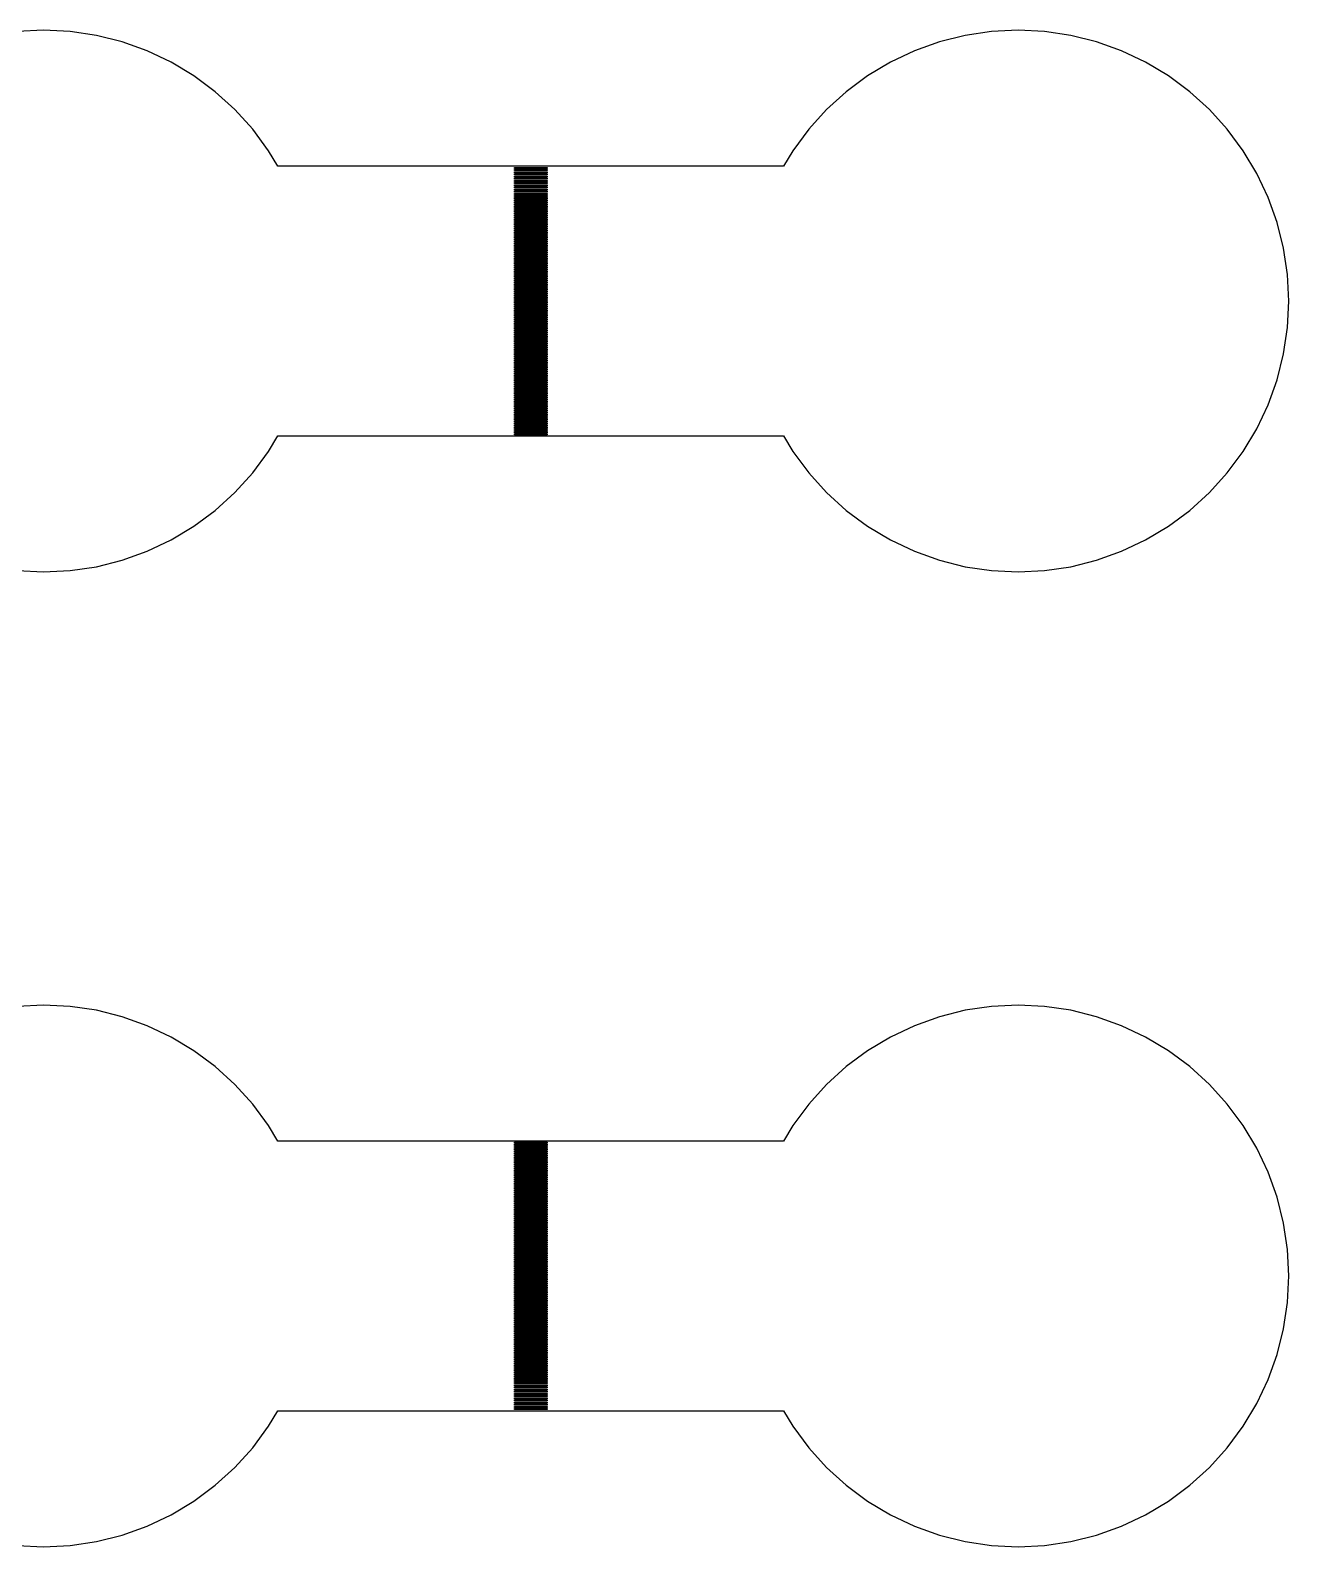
# Model space of a CAD drawing. Extents: x -73 to 181, y -8 to 80.
# Drawn here: x 40.38 to 52, y 47 to 61 of the extents above; entities that cross this region are included whole.
import ezdxf

# ---------------------------------------------------------------- set-up
doc = ezdxf.new("R2010")
doc.units = 0

msp = doc.modelspace()

# ---------------------------------------------------------------- linework, layer by layer
for p, q in [((40.5, 61), (40.2549, 60.988)), ((40.7451, 60.988), (40.5, 61)), ((40.9877, 60.952), (40.7451, 60.988)), ((41.2257, 60.8923), (40.9877, 60.952)), ((49.0123, 60.952), (48.7743, 60.8923)), ((49.2549, 60.988), (49.0123, 60.952)), ((49.5, 61), (49.2549, 60.988)), ((49.745, 60.988), (49.5, 61)), ((49.9877, 60.952), (49.745, 60.988)), ((50.2257, 60.8923), (49.9877, 60.952)), ((41.4567, 60.8097), (41.2257, 60.8923)), ((41.6785, 60.7048), (41.4567, 60.8097)), ((48.5433, 60.8097), (48.3215, 60.7048)), ((48.7743, 60.8923), (48.5433, 60.8097)), ((50.4567, 60.8097), (50.2257, 60.8923)), ((50.6785, 60.7048), (50.4567, 60.8097)), ((41.8889, 60.5787), (41.6785, 60.7048)), ((48.3215, 60.7048), (48.1111, 60.5787)), ((50.8889, 60.5787), (50.6785, 60.7048)), ((42.086, 60.4325), (41.8889, 60.5787)), ((48.1111, 60.5787), (47.914, 60.4325)), ((51.086, 60.4325), (50.8889, 60.5787)), ((42.2678, 60.2678), (42.086, 60.4325)), ((47.914, 60.4325), (47.7322, 60.2678)), ((51.2678, 60.2678), (51.086, 60.4325)), ((42.4325, 60.086), (42.2678, 60.2678)), ((47.7322, 60.2678), (47.5675, 60.086)), ((51.4325, 60.086), (51.2678, 60.2678)), ((42.5787, 59.8889), (42.4325, 60.086)), ((47.5675, 60.086), (47.4213, 59.8889)), ((51.5787, 59.8889), (51.4325, 60.086)), ((42.6649, 59.745), (42.5787, 59.8889)), ((47.4213, 59.8889), (47.3351, 59.745)), ((51.7048, 59.6785), (51.5787, 59.8889)), ((47.3351, 59.745), (42.6649, 59.745)), ((44.85, 59.725), (44.85, 59.735)), ((44.85, 59.735), (45.15, 59.735)), ((45.15, 59.725), (44.85, 59.725)), ((44.85, 59.705), (44.85, 59.715)), ((44.85, 59.715), (45.15, 59.715)), ((45.15, 59.705), (44.85, 59.705)), ((44.85, 59.685), (44.85, 59.695)), ((44.85, 59.695), (45.15, 59.695)), ((45.15, 59.685), (44.85, 59.685)), ((44.85, 59.665), (44.85, 59.675)), ((44.85, 59.675), (45.15, 59.675)), ((45.15, 59.665), (44.85, 59.665)), ((44.85, 59.645), (44.85, 59.655)), ((44.85, 59.655), (45.15, 59.655)), ((45.15, 59.645), (44.85, 59.645)), ((45.15, 59.735), (45.15, 59.725)), ((45.15, 59.715), (45.15, 59.705)), ((45.15, 59.695), (45.15, 59.685)), ((45.15, 59.675), (45.15, 59.665)), ((45.15, 59.655), (45.15, 59.645)), ((51.8097, 59.4567), (51.7048, 59.6785)), ((44.85, 59.625), (44.85, 59.635)), ((44.85, 59.635), (45.15, 59.635)), ((45.15, 59.625), (44.85, 59.625)), ((44.85, 59.605), (44.85, 59.615)), ((44.85, 59.615), (45.15, 59.615)), ((45.15, 59.605), (44.85, 59.605)), ((44.85, 59.585), (44.85, 59.595)), ((44.85, 59.595), (45.15, 59.595)), ((45.15, 59.585), (44.85, 59.585)), ((44.85, 59.565), (44.85, 59.575)), ((44.85, 59.575), (45.15, 59.575)), ((45.15, 59.565), (44.85, 59.565)), ((44.85, 59.545), (44.85, 59.555)), ((44.85, 59.555), (45.15, 59.555)), ((45.15, 59.545), (44.85, 59.545)), ((44.85, 59.525), (44.85, 59.535)), ((44.85, 59.535), (45.15, 59.535)), ((45.15, 59.525), (44.85, 59.525)), ((44.85, 59.505), (44.85, 59.515)), ((44.85, 59.515), (45.15, 59.515)), ((45.15, 59.505), (44.85, 59.505)), ((45.15, 59.635), (45.15, 59.625)), ((45.15, 59.615), (45.15, 59.605)), ((45.15, 59.595), (45.15, 59.585)), ((45.15, 59.575), (45.15, 59.565)), ((45.15, 59.555), (45.15, 59.545)), ((45.15, 59.535), (45.15, 59.525)), ((45.15, 59.515), (45.15, 59.505)), ((44.85, 59.485), (44.85, 59.495)), ((44.85, 59.495), (45.15, 59.495)), ((45.15, 59.485), (44.85, 59.485)), ((44.85, 59.465), (44.85, 59.475)), ((44.85, 59.475), (45.15, 59.475)), ((45.15, 59.465), (44.85, 59.465)), ((44.85, 59.445), (44.85, 59.455)), ((44.85, 59.455), (45.15, 59.455)), ((45.15, 59.445), (44.85, 59.445)), ((44.85, 59.425), (44.85, 59.435)), ((44.85, 59.435), (45.15, 59.435)), ((45.15, 59.425), (44.85, 59.425)), ((44.85, 59.405), (44.85, 59.415)), ((44.85, 59.415), (45.15, 59.415)), ((45.15, 59.405), (44.85, 59.405)), ((44.85, 59.385), (44.85, 59.395)), ((44.85, 59.395), (45.15, 59.395)), ((45.15, 59.385), (44.85, 59.385)), ((44.85, 59.365), (44.85, 59.375)), ((44.85, 59.375), (45.15, 59.375)), ((45.15, 59.365), (44.85, 59.365)), ((45.15, 59.495), (45.15, 59.485)), ((45.15, 59.475), (45.15, 59.465)), ((45.15, 59.455), (45.15, 59.445)), ((45.15, 59.435), (45.15, 59.425)), ((45.15, 59.415), (45.15, 59.405)), ((45.15, 59.395), (45.15, 59.385)), ((45.15, 59.375), (45.15, 59.365)), ((51.8923, 59.2257), (51.8097, 59.4567)), ((44.85, 59.345), (44.85, 59.355)), ((44.85, 59.355), (45.15, 59.355)), ((45.15, 59.345), (44.85, 59.345)), ((44.85, 59.325), (44.85, 59.335)), ((44.85, 59.335), (45.15, 59.335)), ((45.15, 59.325), (44.85, 59.325)), ((44.85, 59.305), (44.85, 59.315)), ((44.85, 59.315), (45.15, 59.315)), ((45.15, 59.305), (44.85, 59.305)), ((44.85, 59.285), (44.85, 59.295)), ((44.85, 59.295), (45.15, 59.295)), ((45.15, 59.285), (44.85, 59.285)), ((44.85, 59.265), (44.85, 59.275)), ((44.85, 59.275), (45.15, 59.275)), ((45.15, 59.265), (44.85, 59.265)), ((44.85, 59.245), (44.85, 59.255)), ((44.85, 59.255), (45.15, 59.255)), ((45.15, 59.245), (44.85, 59.245)), ((44.85, 59.225), (44.85, 59.235)), ((44.85, 59.235), (45.15, 59.235)), ((45.15, 59.225), (44.85, 59.225)), ((45.15, 59.355), (45.15, 59.345)), ((45.15, 59.335), (45.15, 59.325)), ((45.15, 59.315), (45.15, 59.305)), ((45.15, 59.295), (45.15, 59.285)), ((45.15, 59.275), (45.15, 59.265)), ((45.15, 59.255), (45.15, 59.245)), ((45.15, 59.235), (45.15, 59.225)), ((51.952, 58.9877), (51.8923, 59.2257)), ((44.85, 59.205), (44.85, 59.215)), ((44.85, 59.215), (45.15, 59.215)), ((45.15, 59.205), (44.85, 59.205)), ((44.85, 59.185), (44.85, 59.195)), ((44.85, 59.195), (45.15, 59.195)), ((45.15, 59.185), (44.85, 59.185)), ((44.85, 59.165), (44.85, 59.175)), ((44.85, 59.175), (45.15, 59.175)), ((45.15, 59.165), (44.85, 59.165)), ((44.85, 59.145), (44.85, 59.155)), ((44.85, 59.155), (45.15, 59.155)), ((45.15, 59.145), (44.85, 59.145)), ((44.85, 59.125), (44.85, 59.135)), ((44.85, 59.135), (45.15, 59.135)), ((45.15, 59.125), (44.85, 59.125)), ((44.85, 59.105), (44.85, 59.115)), ((44.85, 59.115), (45.15, 59.115)), ((45.15, 59.105), (44.85, 59.105)), ((44.85, 59.085), (44.85, 59.095)), ((44.85, 59.095), (45.15, 59.095)), ((45.15, 59.085), (44.85, 59.085)), ((45.15, 59.215), (45.15, 59.205)), ((45.15, 59.195), (45.15, 59.185)), ((45.15, 59.175), (45.15, 59.165)), ((45.15, 59.155), (45.15, 59.145)), ((45.15, 59.135), (45.15, 59.125)), ((45.15, 59.115), (45.15, 59.105)), ((45.15, 59.095), (45.15, 59.085)), ((44.85, 59.065), (44.85, 59.075)), ((44.85, 59.075), (45.15, 59.075)), ((45.15, 59.065), (44.85, 59.065)), ((44.85, 59.045), (44.85, 59.055)), ((44.85, 59.055), (45.15, 59.055)), ((45.15, 59.045), (44.85, 59.045)), ((44.85, 59.025), (44.85, 59.035)), ((44.85, 59.035), (45.15, 59.035)), ((45.15, 59.025), (44.85, 59.025)), ((44.85, 59.005), (44.85, 59.015)), ((44.85, 59.015), (45.15, 59.015)), ((45.15, 59.005), (44.85, 59.005)), ((44.85, 58.985), (44.85, 58.995)), ((44.85, 58.995), (45.15, 58.995)), ((45.15, 58.985), (44.85, 58.985)), ((44.85, 58.965), (44.85, 58.975)), ((44.85, 58.975), (45.15, 58.975)), ((45.15, 58.965), (44.85, 58.965)), ((44.85, 58.945), (44.85, 58.955)), ((44.85, 58.955), (45.15, 58.955)), ((45.15, 58.945), (44.85, 58.945)), ((45.15, 59.075), (45.15, 59.065)), ((45.15, 59.055), (45.15, 59.045)), ((45.15, 59.035), (45.15, 59.025)), ((45.15, 59.015), (45.15, 59.005)), ((45.15, 58.995), (45.15, 58.985)), ((45.15, 58.975), (45.15, 58.965)), ((45.15, 58.955), (45.15, 58.945)), ((51.988, 58.745), (51.952, 58.9877)), ((44.85, 58.925), (44.85, 58.935)), ((44.85, 58.935), (45.15, 58.935)), ((45.15, 58.925), (44.85, 58.925)), ((44.85, 58.905), (44.85, 58.915)), ((44.85, 58.915), (45.15, 58.915)), ((45.15, 58.905), (44.85, 58.905)), ((44.85, 58.885), (44.85, 58.895)), ((44.85, 58.895), (45.15, 58.895)), ((45.15, 58.885), (44.85, 58.885)), ((44.85, 58.865), (44.85, 58.875)), ((44.85, 58.875), (45.15, 58.875)), ((45.15, 58.865), (44.85, 58.865)), ((44.85, 58.845), (44.85, 58.855)), ((44.85, 58.855), (45.15, 58.855)), ((45.15, 58.845), (44.85, 58.845)), ((44.85, 58.825), (44.85, 58.835)), ((44.85, 58.835), (45.15, 58.835)), ((45.15, 58.825), (44.85, 58.825)), ((44.85, 58.805), (44.85, 58.815)), ((44.85, 58.815), (45.15, 58.815)), ((45.15, 58.805), (44.85, 58.805)), ((45.15, 58.935), (45.15, 58.925)), ((45.15, 58.915), (45.15, 58.905)), ((45.15, 58.895), (45.15, 58.885)), ((45.15, 58.875), (45.15, 58.865)), ((45.15, 58.855), (45.15, 58.845)), ((45.15, 58.835), (45.15, 58.825)), ((45.15, 58.815), (45.15, 58.805)), ((44.85, 58.785), (44.85, 58.795)), ((44.85, 58.795), (45.15, 58.795)), ((45.15, 58.785), (44.85, 58.785)), ((44.85, 58.765), (44.85, 58.775)), ((44.85, 58.775), (45.15, 58.775)), ((45.15, 58.765), (44.85, 58.765)), ((44.85, 58.745), (44.85, 58.755)), ((44.85, 58.755), (45.15, 58.755)), ((45.15, 58.745), (44.85, 58.745)), ((44.85, 58.725), (44.85, 58.735)), ((44.85, 58.735), (45.15, 58.735)), ((45.15, 58.725), (44.85, 58.725)), ((44.85, 58.705), (44.85, 58.715)), ((44.85, 58.715), (45.15, 58.715)), ((45.15, 58.705), (44.85, 58.705)), ((44.85, 58.685), (44.85, 58.695)), ((44.85, 58.695), (45.15, 58.695)), ((45.15, 58.685), (44.85, 58.685)), ((44.85, 58.665), (44.85, 58.675)), ((44.85, 58.675), (45.15, 58.675)), ((45.15, 58.665), (44.85, 58.665)), ((45.15, 58.795), (45.15, 58.785)), ((45.15, 58.775), (45.15, 58.765)), ((45.15, 58.755), (45.15, 58.745)), ((45.15, 58.735), (45.15, 58.725)), ((45.15, 58.715), (45.15, 58.705)), ((45.15, 58.695), (45.15, 58.685)), ((45.15, 58.675), (45.15, 58.665)), ((52, 58.5), (51.988, 58.745)), ((44.85, 58.645), (44.85, 58.655)), ((44.85, 58.655), (45.15, 58.655)), ((45.15, 58.645), (44.85, 58.645)), ((44.85, 58.625), (44.85, 58.635)), ((44.85, 58.635), (45.15, 58.635)), ((45.15, 58.625), (44.85, 58.625)), ((44.85, 58.605), (44.85, 58.615)), ((44.85, 58.615), (45.15, 58.615)), ((45.15, 58.605), (44.85, 58.605)), ((44.85, 58.585), (44.85, 58.595)), ((44.85, 58.595), (45.15, 58.595)), ((45.15, 58.585), (44.85, 58.585)), ((44.85, 58.565), (44.85, 58.575)), ((44.85, 58.575), (45.15, 58.575)), ((45.15, 58.565), (44.85, 58.565)), ((44.85, 58.545), (44.85, 58.555)), ((44.85, 58.555), (45.15, 58.555)), ((45.15, 58.545), (44.85, 58.545)), ((44.85, 58.525), (44.85, 58.535)), ((44.85, 58.535), (45.15, 58.535)), ((45.15, 58.525), (44.85, 58.525)), ((45.15, 58.655), (45.15, 58.645)), ((45.15, 58.635), (45.15, 58.625)), ((45.15, 58.615), (45.15, 58.605)), ((45.15, 58.595), (45.15, 58.585)), ((45.15, 58.575), (45.15, 58.565)), ((45.15, 58.555), (45.15, 58.545)), ((45.15, 58.535), (45.15, 58.525)), ((44.85, 58.505), (44.85, 58.515)), ((44.85, 58.515), (45.15, 58.515)), ((45.15, 58.505), (44.85, 58.505)), ((44.85, 58.485), (44.85, 58.495)), ((44.85, 58.495), (45.15, 58.495)), ((45.15, 58.485), (44.85, 58.485)), ((44.85, 58.465), (44.85, 58.475)), ((44.85, 58.475), (45.15, 58.475)), ((45.15, 58.465), (44.85, 58.465)), ((44.85, 58.445), (44.85, 58.455)), ((44.85, 58.455), (45.15, 58.455)), ((45.15, 58.445), (44.85, 58.445)), ((44.85, 58.425), (44.85, 58.435)), ((44.85, 58.435), (45.15, 58.435)), ((45.15, 58.425), (44.85, 58.425)), ((44.85, 58.405), (44.85, 58.415)), ((44.85, 58.415), (45.15, 58.415)), ((45.15, 58.405), (44.85, 58.405)), ((44.85, 58.385), (44.85, 58.395)), ((44.85, 58.395), (45.15, 58.395)), ((45.15, 58.385), (44.85, 58.385)), ((45.15, 58.515), (45.15, 58.505)), ((45.15, 58.495), (45.15, 58.485)), ((45.15, 58.475), (45.15, 58.465)), ((45.15, 58.455), (45.15, 58.445)), ((45.15, 58.435), (45.15, 58.425)), ((45.15, 58.415), (45.15, 58.405)), ((45.15, 58.395), (45.15, 58.385)), ((51.988, 58.255), (52, 58.5)), ((44.85, 58.365), (44.85, 58.375)), ((44.85, 58.375), (45.15, 58.375)), ((45.15, 58.365), (44.85, 58.365)), ((44.85, 58.345), (44.85, 58.355)), ((44.85, 58.355), (45.15, 58.355)), ((45.15, 58.345), (44.85, 58.345)), ((44.85, 58.325), (44.85, 58.335)), ((44.85, 58.335), (45.15, 58.335)), ((45.15, 58.325), (44.85, 58.325)), ((44.85, 58.305), (44.85, 58.315)), ((44.85, 58.315), (45.15, 58.315)), ((45.15, 58.305), (44.85, 58.305)), ((44.85, 58.285), (44.85, 58.295)), ((44.85, 58.295), (45.15, 58.295)), ((45.15, 58.285), (44.85, 58.285)), ((44.85, 58.265), (44.85, 58.275)), ((44.85, 58.275), (45.15, 58.275)), ((45.15, 58.265), (44.85, 58.265)), ((44.85, 58.245), (44.85, 58.255)), ((44.85, 58.255), (45.15, 58.255)), ((45.15, 58.245), (44.85, 58.245)), ((45.15, 58.375), (45.15, 58.365)), ((45.15, 58.355), (45.15, 58.345)), ((45.15, 58.335), (45.15, 58.325)), ((45.15, 58.315), (45.15, 58.305)), ((45.15, 58.295), (45.15, 58.285)), ((45.15, 58.275), (45.15, 58.265)), ((45.15, 58.255), (45.15, 58.245)), ((51.952, 58.0123), (51.988, 58.255)), ((44.85, 58.225), (44.85, 58.235)), ((44.85, 58.235), (45.15, 58.235)), ((45.15, 58.225), (44.85, 58.225)), ((44.85, 58.205), (44.85, 58.215)), ((44.85, 58.215), (45.15, 58.215)), ((45.15, 58.205), (44.85, 58.205)), ((44.85, 58.185), (44.85, 58.195)), ((44.85, 58.195), (45.15, 58.195)), ((45.15, 58.185), (44.85, 58.185)), ((44.85, 58.165), (44.85, 58.175)), ((44.85, 58.175), (45.15, 58.175)), ((45.15, 58.165), (44.85, 58.165)), ((44.85, 58.145), (44.85, 58.155)), ((44.85, 58.155), (45.15, 58.155)), ((45.15, 58.145), (44.85, 58.145)), ((44.85, 58.125), (44.85, 58.135)), ((44.85, 58.135), (45.15, 58.135)), ((45.15, 58.125), (44.85, 58.125)), ((44.85, 58.105), (44.85, 58.115)), ((44.85, 58.115), (45.15, 58.115)), ((45.15, 58.105), (44.85, 58.105)), ((45.15, 58.235), (45.15, 58.225)), ((45.15, 58.215), (45.15, 58.205)), ((45.15, 58.195), (45.15, 58.185)), ((45.15, 58.175), (45.15, 58.165)), ((45.15, 58.155), (45.15, 58.145)), ((45.15, 58.135), (45.15, 58.125)), ((45.15, 58.115), (45.15, 58.105)), ((44.85, 58.085), (44.85, 58.095)), ((44.85, 58.095), (45.15, 58.095)), ((45.15, 58.085), (44.85, 58.085)), ((44.85, 58.065), (44.85, 58.075)), ((44.85, 58.075), (45.15, 58.075)), ((45.15, 58.065), (44.85, 58.065)), ((44.85, 58.045), (44.85, 58.055)), ((44.85, 58.055), (45.15, 58.055)), ((45.15, 58.045), (44.85, 58.045)), ((44.85, 58.025), (44.85, 58.035)), ((44.85, 58.035), (45.15, 58.035)), ((45.15, 58.025), (44.85, 58.025)), ((44.85, 58.005), (44.85, 58.015)), ((44.85, 58.015), (45.15, 58.015)), ((45.15, 58.005), (44.85, 58.005)), ((44.85, 57.985), (44.85, 57.995)), ((44.85, 57.995), (45.15, 57.995)), ((45.15, 57.985), (44.85, 57.985)), ((44.85, 57.965), (44.85, 57.975)), ((44.85, 57.975), (45.15, 57.975)), ((45.15, 57.965), (44.85, 57.965)), ((45.15, 58.095), (45.15, 58.085)), ((45.15, 58.075), (45.15, 58.065)), ((45.15, 58.055), (45.15, 58.045)), ((45.15, 58.035), (45.15, 58.025)), ((45.15, 58.015), (45.15, 58.005)), ((45.15, 57.995), (45.15, 57.985)), ((45.15, 57.975), (45.15, 57.965)), ((51.8923, 57.7743), (51.952, 58.0123)), ((44.85, 57.945), (44.85, 57.955)), ((44.85, 57.955), (45.15, 57.955)), ((45.15, 57.945), (44.85, 57.945)), ((44.85, 57.925), (44.85, 57.935)), ((44.85, 57.935), (45.15, 57.935)), ((45.15, 57.925), (44.85, 57.925)), ((44.85, 57.905), (44.85, 57.915)), ((44.85, 57.915), (45.15, 57.915)), ((45.15, 57.905), (44.85, 57.905)), ((44.85, 57.885), (44.85, 57.895)), ((44.85, 57.895), (45.15, 57.895)), ((45.15, 57.885), (44.85, 57.885)), ((44.85, 57.865), (44.85, 57.875)), ((44.85, 57.875), (45.15, 57.875)), ((45.15, 57.865), (44.85, 57.865)), ((44.85, 57.845), (44.85, 57.855)), ((44.85, 57.855), (45.15, 57.855)), ((45.15, 57.845), (44.85, 57.845)), ((44.85, 57.825), (44.85, 57.835)), ((44.85, 57.835), (45.15, 57.835)), ((45.15, 57.825), (44.85, 57.825)), ((45.15, 57.955), (45.15, 57.945)), ((45.15, 57.935), (45.15, 57.925)), ((45.15, 57.915), (45.15, 57.905)), ((45.15, 57.895), (45.15, 57.885)), ((45.15, 57.875), (45.15, 57.865)), ((45.15, 57.855), (45.15, 57.845)), ((45.15, 57.835), (45.15, 57.825)), ((44.85, 57.805), (44.85, 57.815)), ((44.85, 57.815), (45.15, 57.815)), ((45.15, 57.805), (44.85, 57.805)), ((44.85, 57.785), (44.85, 57.795)), ((44.85, 57.795), (45.15, 57.795)), ((45.15, 57.785), (44.85, 57.785)), ((44.85, 57.765), (44.85, 57.775)), ((44.85, 57.775), (45.15, 57.775)), ((45.15, 57.765), (44.85, 57.765)), ((44.85, 57.745), (44.85, 57.755)), ((44.85, 57.755), (45.15, 57.755)), ((45.15, 57.745), (44.85, 57.745)), ((44.85, 57.725), (44.85, 57.735)), ((44.85, 57.735), (45.15, 57.735)), ((45.15, 57.725), (44.85, 57.725)), ((44.85, 57.705), (44.85, 57.715)), ((44.85, 57.715), (45.15, 57.715)), ((45.15, 57.705), (44.85, 57.705)), ((44.85, 57.685), (44.85, 57.695)), ((44.85, 57.695), (45.15, 57.695)), ((45.15, 57.685), (44.85, 57.685)), ((45.15, 57.815), (45.15, 57.805)), ((45.15, 57.795), (45.15, 57.785)), ((45.15, 57.775), (45.15, 57.765)), ((45.15, 57.755), (45.15, 57.745)), ((45.15, 57.735), (45.15, 57.725)), ((45.15, 57.715), (45.15, 57.705)), ((45.15, 57.695), (45.15, 57.685)), ((51.8097, 57.5433), (51.8923, 57.7743)), ((44.85, 57.665), (44.85, 57.675)), ((44.85, 57.675), (45.15, 57.675)), ((45.15, 57.665), (44.85, 57.665)), ((44.85, 57.645), (44.85, 57.655)), ((44.85, 57.655), (45.15, 57.655)), ((45.15, 57.645), (44.85, 57.645)), ((44.85, 57.625), (44.85, 57.635)), ((44.85, 57.635), (45.15, 57.635)), ((45.15, 57.625), (44.85, 57.625)), ((44.85, 57.605), (44.85, 57.615)), ((44.85, 57.615), (45.15, 57.615)), ((45.15, 57.605), (44.85, 57.605)), ((44.85, 57.585), (44.85, 57.595)), ((44.85, 57.595), (45.15, 57.595)), ((45.15, 57.585), (44.85, 57.585)), ((44.85, 57.565), (44.85, 57.575)), ((44.85, 57.575), (45.15, 57.575)), ((45.15, 57.565), (44.85, 57.565)), ((44.85, 57.545), (44.85, 57.555)), ((44.85, 57.555), (45.15, 57.555)), ((45.15, 57.545), (44.85, 57.545)), ((45.15, 57.675), (45.15, 57.665)), ((45.15, 57.655), (45.15, 57.645)), ((45.15, 57.635), (45.15, 57.625)), ((45.15, 57.615), (45.15, 57.605)), ((45.15, 57.595), (45.15, 57.585)), ((45.15, 57.575), (45.15, 57.565)), ((45.15, 57.555), (45.15, 57.545)), ((51.7048, 57.3215), (51.8097, 57.5433)), ((44.85, 57.525), (44.85, 57.535)), ((44.85, 57.535), (45.15, 57.535)), ((45.15, 57.525), (44.85, 57.525)), ((44.85, 57.505), (44.85, 57.515)), ((44.85, 57.515), (45.15, 57.515)), ((45.15, 57.505), (44.85, 57.505)), ((44.85, 57.485), (44.85, 57.495)), ((44.85, 57.495), (45.15, 57.495)), ((45.15, 57.485), (44.85, 57.485)), ((44.85, 57.465), (44.85, 57.475)), ((44.85, 57.475), (45.15, 57.475)), ((45.15, 57.465), (44.85, 57.465)), ((44.85, 57.445), (44.85, 57.455)), ((44.85, 57.455), (45.15, 57.455)), ((45.15, 57.445), (44.85, 57.445)), ((44.85, 57.425), (44.85, 57.435)), ((44.85, 57.435), (45.15, 57.435)), ((45.15, 57.425), (44.85, 57.425)), ((44.85, 57.405), (44.85, 57.415)), ((44.85, 57.415), (45.15, 57.415)), ((45.15, 57.405), (44.85, 57.405)), ((45.15, 57.535), (45.15, 57.525)), ((45.15, 57.515), (45.15, 57.505)), ((45.15, 57.495), (45.15, 57.485)), ((45.15, 57.475), (45.15, 57.465)), ((45.15, 57.455), (45.15, 57.445)), ((45.15, 57.435), (45.15, 57.425)), ((45.15, 57.415), (45.15, 57.405)), ((44.85, 57.385), (44.85, 57.395)), ((44.85, 57.395), (45.15, 57.395)), ((45.15, 57.385), (44.85, 57.385)), ((44.85, 57.365), (44.85, 57.375)), ((44.85, 57.375), (45.15, 57.375)), ((45.15, 57.365), (44.85, 57.365)), ((44.85, 57.345), (44.85, 57.355)), ((44.85, 57.355), (45.15, 57.355)), ((45.15, 57.345), (44.85, 57.345)), ((44.85, 57.325), (44.85, 57.335)), ((44.85, 57.335), (45.15, 57.335)), ((45.15, 57.325), (44.85, 57.325)), ((44.85, 57.305), (44.85, 57.315)), ((44.85, 57.315), (45.15, 57.315)), ((45.15, 57.305), (44.85, 57.305)), ((44.85, 57.285), (44.85, 57.295)), ((44.85, 57.295), (45.15, 57.295)), ((45.15, 57.285), (44.85, 57.285)), ((44.85, 57.265), (44.85, 57.275)), ((44.85, 57.275), (45.15, 57.275)), ((45.15, 57.265), (44.85, 57.265)), ((45.15, 57.395), (45.15, 57.385)), ((45.15, 57.375), (45.15, 57.365)), ((45.15, 57.355), (45.15, 57.345)), ((45.15, 57.335), (45.15, 57.325)), ((45.15, 57.315), (45.15, 57.305)), ((45.15, 57.295), (45.15, 57.285)), ((45.15, 57.275), (45.15, 57.265)), ((51.5787, 57.1111), (51.7048, 57.3215)), ((42.5787, 57.1111), (42.6649, 57.255)), ((42.6649, 57.255), (47.3351, 57.255)), ((47.3351, 57.255), (47.4213, 57.1111)), ((42.4325, 56.914), (42.5787, 57.1111)), ((47.4213, 57.1111), (47.5675, 56.914)), ((51.4325, 56.914), (51.5787, 57.1111)), ((42.2678, 56.7322), (42.4325, 56.914)), ((47.5675, 56.914), (47.7322, 56.7322)), ((51.2678, 56.7322), (51.4325, 56.914)), ((42.086, 56.5675), (42.2678, 56.7322)), ((47.7322, 56.7322), (47.914, 56.5675)), ((51.086, 56.5675), (51.2678, 56.7322)), ((41.8889, 56.4213), (42.086, 56.5675)), ((47.914, 56.5675), (48.1111, 56.4213)), ((50.8889, 56.4213), (51.086, 56.5675)), ((41.6785, 56.2952), (41.8889, 56.4213)), ((48.1111, 56.4213), (48.3215, 56.2952)), ((50.6785, 56.2952), (50.8889, 56.4213)), ((41.4567, 56.1903), (41.6785, 56.2952)), ((48.3215, 56.2952), (48.5433, 56.1903)), ((50.4567, 56.1903), (50.6785, 56.2952)), ((41.2257, 56.1077), (41.4567, 56.1903)), ((48.5433, 56.1903), (48.7743, 56.1077)), ((50.2257, 56.1077), (50.4567, 56.1903)), ((40.2549, 56.012), (40.5, 56)), ((40.5, 56), (40.7451, 56.012)), ((40.7451, 56.012), (40.9877, 56.048)), ((40.9877, 56.048), (41.2257, 56.1077)), ((48.7743, 56.1077), (49.0123, 56.048)), ((49.0123, 56.048), (49.2549, 56.012)), ((49.2549, 56.012), (49.5, 56)), ((49.5, 56), (49.745, 56.012)), ((49.745, 56.012), (49.9877, 56.048)), ((49.9877, 56.048), (50.2257, 56.1077)), ((40.5, 52), (40.2549, 51.988)), ((40.7451, 51.988), (40.5, 52)), ((40.9877, 51.952), (40.7451, 51.988)), ((41.2257, 51.8923), (40.9877, 51.952)), ((49.0123, 51.952), (48.7743, 51.8923)), ((49.2549, 51.988), (49.0123, 51.952)), ((49.5, 52), (49.2549, 51.988)), ((49.745, 51.988), (49.5, 52)), ((49.9877, 51.952), (49.745, 51.988)), ((50.2257, 51.8923), (49.9877, 51.952)), ((41.4567, 51.8097), (41.2257, 51.8923)), ((41.6785, 51.7048), (41.4567, 51.8097)), ((48.5433, 51.8097), (48.3215, 51.7048)), ((48.7743, 51.8923), (48.5433, 51.8097)), ((50.4567, 51.8097), (50.2257, 51.8923)), ((50.6785, 51.7048), (50.4567, 51.8097)), ((41.8889, 51.5787), (41.6785, 51.7048)), ((48.3215, 51.7048), (48.1111, 51.5787)), ((50.8889, 51.5787), (50.6785, 51.7048)), ((42.086, 51.4325), (41.8889, 51.5787)), ((48.1111, 51.5787), (47.914, 51.4325)), ((51.086, 51.4325), (50.8889, 51.5787)), ((42.2678, 51.2678), (42.086, 51.4325)), ((47.914, 51.4325), (47.7322, 51.2678)), ((51.2678, 51.2678), (51.086, 51.4325)), ((42.4325, 51.086), (42.2678, 51.2678)), ((47.7322, 51.2678), (47.5675, 51.086)), ((51.4325, 51.086), (51.2678, 51.2678)), ((42.5787, 50.8889), (42.4325, 51.086)), ((47.5675, 51.086), (47.4213, 50.8889)), ((51.5787, 50.8889), (51.4325, 51.086)), ((42.6649, 50.745), (42.5787, 50.8889)), ((47.4213, 50.8889), (47.3351, 50.745)), ((51.7048, 50.6785), (51.5787, 50.8889)), ((47.3351, 50.745), (42.6649, 50.745)), ((44.85, 50.725), (44.85, 50.735)), ((44.85, 50.735), (45.15, 50.735)), ((45.15, 50.725), (44.85, 50.725)), ((44.85, 50.705), (44.85, 50.715)), ((44.85, 50.715), (45.15, 50.715)), ((45.15, 50.705), (44.85, 50.705)), ((44.85, 50.685), (44.85, 50.695)), ((44.85, 50.695), (45.15, 50.695)), ((45.15, 50.685), (44.85, 50.685)), ((45.15, 50.735), (45.15, 50.725)), ((45.15, 50.715), (45.15, 50.705)), ((45.15, 50.695), (45.15, 50.685)), ((44.85, 50.665), (44.85, 50.675)), ((44.85, 50.675), (45.15, 50.675)), ((45.15, 50.665), (44.85, 50.665)), ((44.85, 50.645), (44.85, 50.655)), ((44.85, 50.655), (45.15, 50.655)), ((45.15, 50.645), (44.85, 50.645)), ((44.85, 50.625), (44.85, 50.635)), ((44.85, 50.635), (45.15, 50.635)), ((45.15, 50.625), (44.85, 50.625)), ((44.85, 50.605), (44.85, 50.615)), ((44.85, 50.615), (45.15, 50.615)), ((45.15, 50.605), (44.85, 50.605)), ((44.85, 50.585), (44.85, 50.595)), ((44.85, 50.595), (45.15, 50.595)), ((45.15, 50.585), (44.85, 50.585)), ((44.85, 50.565), (44.85, 50.575)), ((44.85, 50.575), (45.15, 50.575)), ((45.15, 50.565), (44.85, 50.565)), ((44.85, 50.545), (44.85, 50.555)), ((44.85, 50.555), (45.15, 50.555)), ((45.15, 50.545), (44.85, 50.545)), ((45.15, 50.675), (45.15, 50.665)), ((45.15, 50.655), (45.15, 50.645)), ((45.15, 50.635), (45.15, 50.625)), ((45.15, 50.615), (45.15, 50.605)), ((45.15, 50.595), (45.15, 50.585)), ((45.15, 50.575), (45.15, 50.565)), ((45.15, 50.555), (45.15, 50.545)), ((51.8097, 50.4567), (51.7048, 50.6785)), ((44.85, 50.525), (44.85, 50.535)), ((44.85, 50.535), (45.15, 50.535)), ((45.15, 50.525), (44.85, 50.525)), ((44.85, 50.505), (44.85, 50.515)), ((44.85, 50.515), (45.15, 50.515)), ((45.15, 50.505), (44.85, 50.505)), ((44.85, 50.485), (44.85, 50.495)), ((44.85, 50.495), (45.15, 50.495)), ((45.15, 50.485), (44.85, 50.485)), ((44.85, 50.465), (44.85, 50.475)), ((44.85, 50.475), (45.15, 50.475)), ((45.15, 50.465), (44.85, 50.465)), ((44.85, 50.445), (44.85, 50.455)), ((44.85, 50.455), (45.15, 50.455)), ((45.15, 50.445), (44.85, 50.445)), ((44.85, 50.425), (44.85, 50.435)), ((44.85, 50.435), (45.15, 50.435)), ((45.15, 50.425), (44.85, 50.425)), ((44.85, 50.405), (44.85, 50.415)), ((44.85, 50.415), (45.15, 50.415)), ((45.15, 50.405), (44.85, 50.405)), ((45.15, 50.535), (45.15, 50.525)), ((45.15, 50.515), (45.15, 50.505)), ((45.15, 50.495), (45.15, 50.485)), ((45.15, 50.475), (45.15, 50.465)), ((45.15, 50.455), (45.15, 50.445)), ((45.15, 50.435), (45.15, 50.425)), ((45.15, 50.415), (45.15, 50.405)), ((51.8923, 50.2257), (51.8097, 50.4567)), ((44.85, 50.385), (44.85, 50.395)), ((44.85, 50.395), (45.15, 50.395)), ((45.15, 50.385), (44.85, 50.385)), ((44.85, 50.365), (44.85, 50.375)), ((44.85, 50.375), (45.15, 50.375)), ((45.15, 50.365), (44.85, 50.365)), ((44.85, 50.345), (44.85, 50.355)), ((44.85, 50.355), (45.15, 50.355)), ((45.15, 50.345), (44.85, 50.345)), ((44.85, 50.325), (44.85, 50.335)), ((44.85, 50.335), (45.15, 50.335)), ((45.15, 50.325), (44.85, 50.325)), ((44.85, 50.305), (44.85, 50.315)), ((44.85, 50.315), (45.15, 50.315)), ((45.15, 50.305), (44.85, 50.305)), ((44.85, 50.285), (44.85, 50.295)), ((44.85, 50.295), (45.15, 50.295)), ((45.15, 50.285), (44.85, 50.285)), ((44.85, 50.265), (44.85, 50.275)), ((44.85, 50.275), (45.15, 50.275)), ((45.15, 50.265), (44.85, 50.265)), ((45.15, 50.395), (45.15, 50.385)), ((45.15, 50.375), (45.15, 50.365)), ((45.15, 50.355), (45.15, 50.345)), ((45.15, 50.335), (45.15, 50.325)), ((45.15, 50.315), (45.15, 50.305)), ((45.15, 50.295), (45.15, 50.285)), ((45.15, 50.275), (45.15, 50.265)), ((44.85, 50.245), (44.85, 50.255)), ((44.85, 50.255), (45.15, 50.255)), ((45.15, 50.245), (44.85, 50.245)), ((44.85, 50.225), (44.85, 50.235)), ((44.85, 50.235), (45.15, 50.235)), ((45.15, 50.225), (44.85, 50.225)), ((44.85, 50.205), (44.85, 50.215)), ((44.85, 50.215), (45.15, 50.215)), ((45.15, 50.205), (44.85, 50.205)), ((44.85, 50.185), (44.85, 50.195)), ((44.85, 50.195), (45.15, 50.195)), ((45.15, 50.185), (44.85, 50.185)), ((44.85, 50.165), (44.85, 50.175)), ((44.85, 50.175), (45.15, 50.175)), ((45.15, 50.165), (44.85, 50.165)), ((44.85, 50.145), (44.85, 50.155)), ((44.85, 50.155), (45.15, 50.155)), ((45.15, 50.145), (44.85, 50.145)), ((44.85, 50.125), (44.85, 50.135)), ((44.85, 50.135), (45.15, 50.135)), ((45.15, 50.125), (44.85, 50.125)), ((45.15, 50.255), (45.15, 50.245)), ((45.15, 50.235), (45.15, 50.225)), ((45.15, 50.215), (45.15, 50.205)), ((45.15, 50.195), (45.15, 50.185)), ((45.15, 50.175), (45.15, 50.165)), ((45.15, 50.155), (45.15, 50.145)), ((45.15, 50.135), (45.15, 50.125)), ((51.952, 49.9877), (51.8923, 50.2257)), ((44.85, 50.105), (44.85, 50.115)), ((44.85, 50.115), (45.15, 50.115)), ((45.15, 50.105), (44.85, 50.105)), ((44.85, 50.085), (44.85, 50.095)), ((44.85, 50.095), (45.15, 50.095)), ((45.15, 50.085), (44.85, 50.085)), ((44.85, 50.065), (44.85, 50.075)), ((44.85, 50.075), (45.15, 50.075)), ((45.15, 50.065), (44.85, 50.065)), ((44.85, 50.045), (44.85, 50.055)), ((44.85, 50.055), (45.15, 50.055)), ((45.15, 50.045), (44.85, 50.045)), ((44.85, 50.025), (44.85, 50.035)), ((44.85, 50.035), (45.15, 50.035)), ((45.15, 50.025), (44.85, 50.025)), ((44.85, 50.005), (44.85, 50.015)), ((44.85, 50.015), (45.15, 50.015)), ((45.15, 50.005), (44.85, 50.005)), ((44.85, 49.985), (44.85, 49.995)), ((44.85, 49.995), (45.15, 49.995)), ((45.15, 49.985), (44.85, 49.985)), ((45.15, 50.115), (45.15, 50.105)), ((45.15, 50.095), (45.15, 50.085)), ((45.15, 50.075), (45.15, 50.065)), ((45.15, 50.055), (45.15, 50.045)), ((45.15, 50.035), (45.15, 50.025)), ((45.15, 50.015), (45.15, 50.005)), ((45.15, 49.995), (45.15, 49.985)), ((51.988, 49.745), (51.952, 49.9877)), ((44.85, 49.965), (44.85, 49.975)), ((44.85, 49.975), (45.15, 49.975)), ((45.15, 49.965), (44.85, 49.965)), ((44.85, 49.945), (44.85, 49.955)), ((44.85, 49.955), (45.15, 49.955)), ((45.15, 49.945), (44.85, 49.945)), ((44.85, 49.925), (44.85, 49.935)), ((44.85, 49.935), (45.15, 49.935)), ((45.15, 49.925), (44.85, 49.925)), ((44.85, 49.905), (44.85, 49.915)), ((44.85, 49.915), (45.15, 49.915)), ((45.15, 49.905), (44.85, 49.905)), ((44.85, 49.885), (44.85, 49.895)), ((44.85, 49.895), (45.15, 49.895)), ((45.15, 49.885), (44.85, 49.885)), ((44.85, 49.865), (44.85, 49.875)), ((44.85, 49.875), (45.15, 49.875)), ((45.15, 49.865), (44.85, 49.865)), ((44.85, 49.845), (44.85, 49.855)), ((44.85, 49.855), (45.15, 49.855)), ((45.15, 49.845), (44.85, 49.845)), ((45.15, 49.975), (45.15, 49.965)), ((45.15, 49.955), (45.15, 49.945)), ((45.15, 49.935), (45.15, 49.925)), ((45.15, 49.915), (45.15, 49.905)), ((45.15, 49.895), (45.15, 49.885)), ((45.15, 49.875), (45.15, 49.865)), ((45.15, 49.855), (45.15, 49.845)), ((44.85, 49.825), (44.85, 49.835)), ((44.85, 49.835), (45.15, 49.835)), ((45.15, 49.825), (44.85, 49.825)), ((44.85, 49.805), (44.85, 49.815)), ((44.85, 49.815), (45.15, 49.815)), ((45.15, 49.805), (44.85, 49.805)), ((44.85, 49.785), (44.85, 49.795)), ((44.85, 49.795), (45.15, 49.795)), ((45.15, 49.785), (44.85, 49.785)), ((44.85, 49.765), (44.85, 49.775)), ((44.85, 49.775), (45.15, 49.775)), ((45.15, 49.765), (44.85, 49.765)), ((44.85, 49.745), (44.85, 49.755)), ((44.85, 49.755), (45.15, 49.755)), ((45.15, 49.745), (44.85, 49.745)), ((44.85, 49.725), (44.85, 49.735)), ((44.85, 49.735), (45.15, 49.735)), ((45.15, 49.725), (44.85, 49.725)), ((44.85, 49.705), (44.85, 49.715)), ((44.85, 49.715), (45.15, 49.715)), ((45.15, 49.705), (44.85, 49.705)), ((45.15, 49.835), (45.15, 49.825)), ((45.15, 49.815), (45.15, 49.805)), ((45.15, 49.795), (45.15, 49.785)), ((45.15, 49.775), (45.15, 49.765)), ((45.15, 49.755), (45.15, 49.745)), ((45.15, 49.735), (45.15, 49.725)), ((45.15, 49.715), (45.15, 49.705)), ((52, 49.5), (51.988, 49.745)), ((44.85, 49.685), (44.85, 49.695)), ((44.85, 49.695), (45.15, 49.695)), ((45.15, 49.685), (44.85, 49.685)), ((44.85, 49.665), (44.85, 49.675)), ((44.85, 49.675), (45.15, 49.675)), ((45.15, 49.665), (44.85, 49.665)), ((44.85, 49.645), (44.85, 49.655)), ((44.85, 49.655), (45.15, 49.655)), ((45.15, 49.645), (44.85, 49.645)), ((44.85, 49.625), (44.85, 49.635)), ((44.85, 49.635), (45.15, 49.635)), ((45.15, 49.625), (44.85, 49.625)), ((44.85, 49.605), (44.85, 49.615)), ((44.85, 49.615), (45.15, 49.615)), ((45.15, 49.605), (44.85, 49.605)), ((44.85, 49.585), (44.85, 49.595)), ((44.85, 49.595), (45.15, 49.595)), ((45.15, 49.585), (44.85, 49.585)), ((44.85, 49.565), (44.85, 49.575)), ((44.85, 49.575), (45.15, 49.575)), ((45.15, 49.565), (44.85, 49.565)), ((45.15, 49.695), (45.15, 49.685)), ((45.15, 49.675), (45.15, 49.665)), ((45.15, 49.655), (45.15, 49.645)), ((45.15, 49.635), (45.15, 49.625)), ((45.15, 49.615), (45.15, 49.605)), ((45.15, 49.595), (45.15, 49.585)), ((45.15, 49.575), (45.15, 49.565)), ((44.85, 49.545), (44.85, 49.555)), ((44.85, 49.555), (45.15, 49.555)), ((45.15, 49.545), (44.85, 49.545)), ((44.85, 49.525), (44.85, 49.535)), ((44.85, 49.535), (45.15, 49.535)), ((45.15, 49.525), (44.85, 49.525)), ((44.85, 49.505), (44.85, 49.515)), ((44.85, 49.515), (45.15, 49.515)), ((45.15, 49.505), (44.85, 49.505)), ((44.85, 49.485), (44.85, 49.495)), ((44.85, 49.495), (45.15, 49.495)), ((45.15, 49.485), (44.85, 49.485)), ((44.85, 49.465), (44.85, 49.475)), ((44.85, 49.475), (45.15, 49.475)), ((45.15, 49.465), (44.85, 49.465)), ((44.85, 49.445), (44.85, 49.455)), ((44.85, 49.455), (45.15, 49.455)), ((45.15, 49.445), (44.85, 49.445)), ((44.85, 49.425), (44.85, 49.435)), ((44.85, 49.435), (45.15, 49.435)), ((45.15, 49.425), (44.85, 49.425)), ((45.15, 49.555), (45.15, 49.545)), ((45.15, 49.535), (45.15, 49.525)), ((45.15, 49.515), (45.15, 49.505)), ((45.15, 49.495), (45.15, 49.485)), ((45.15, 49.475), (45.15, 49.465)), ((45.15, 49.455), (45.15, 49.445)), ((45.15, 49.435), (45.15, 49.425)), ((51.988, 49.255), (52, 49.5)), ((44.85, 49.405), (44.85, 49.415)), ((44.85, 49.415), (45.15, 49.415)), ((45.15, 49.405), (44.85, 49.405)), ((44.85, 49.385), (44.85, 49.395)), ((44.85, 49.395), (45.15, 49.395)), ((45.15, 49.385), (44.85, 49.385)), ((44.85, 49.365), (44.85, 49.375)), ((44.85, 49.375), (45.15, 49.375)), ((45.15, 49.365), (44.85, 49.365)), ((44.85, 49.345), (44.85, 49.355)), ((44.85, 49.355), (45.15, 49.355)), ((45.15, 49.345), (44.85, 49.345)), ((44.85, 49.325), (44.85, 49.335)), ((44.85, 49.335), (45.15, 49.335)), ((45.15, 49.325), (44.85, 49.325)), ((44.85, 49.305), (44.85, 49.315)), ((44.85, 49.315), (45.15, 49.315)), ((45.15, 49.305), (44.85, 49.305)), ((44.85, 49.285), (44.85, 49.295)), ((44.85, 49.295), (45.15, 49.295)), ((45.15, 49.285), (44.85, 49.285)), ((45.15, 49.415), (45.15, 49.405)), ((45.15, 49.395), (45.15, 49.385)), ((45.15, 49.375), (45.15, 49.365)), ((45.15, 49.355), (45.15, 49.345)), ((45.15, 49.335), (45.15, 49.325)), ((45.15, 49.315), (45.15, 49.305)), ((45.15, 49.295), (45.15, 49.285)), ((44.85, 49.265), (44.85, 49.275)), ((44.85, 49.275), (45.15, 49.275)), ((45.15, 49.265), (44.85, 49.265)), ((44.85, 49.245), (44.85, 49.255)), ((44.85, 49.255), (45.15, 49.255)), ((45.15, 49.245), (44.85, 49.245)), ((44.85, 49.225), (44.85, 49.235)), ((44.85, 49.235), (45.15, 49.235)), ((45.15, 49.225), (44.85, 49.225)), ((44.85, 49.205), (44.85, 49.215)), ((44.85, 49.215), (45.15, 49.215)), ((45.15, 49.205), (44.85, 49.205)), ((44.85, 49.185), (44.85, 49.195)), ((44.85, 49.195), (45.15, 49.195)), ((45.15, 49.185), (44.85, 49.185)), ((44.85, 49.165), (44.85, 49.175)), ((44.85, 49.175), (45.15, 49.175)), ((45.15, 49.165), (44.85, 49.165)), ((44.85, 49.145), (44.85, 49.155)), ((44.85, 49.155), (45.15, 49.155)), ((45.15, 49.145), (44.85, 49.145)), ((45.15, 49.275), (45.15, 49.265)), ((45.15, 49.255), (45.15, 49.245)), ((45.15, 49.235), (45.15, 49.225)), ((45.15, 49.215), (45.15, 49.205)), ((45.15, 49.195), (45.15, 49.185)), ((45.15, 49.175), (45.15, 49.165)), ((45.15, 49.155), (45.15, 49.145)), ((51.952, 49.0123), (51.988, 49.255)), ((44.85, 49.125), (44.85, 49.135)), ((44.85, 49.135), (45.15, 49.135)), ((45.15, 49.125), (44.85, 49.125)), ((44.85, 49.105), (44.85, 49.115)), ((44.85, 49.115), (45.15, 49.115)), ((45.15, 49.105), (44.85, 49.105)), ((44.85, 49.085), (44.85, 49.095)), ((44.85, 49.095), (45.15, 49.095)), ((45.15, 49.085), (44.85, 49.085)), ((44.85, 49.065), (44.85, 49.075)), ((44.85, 49.075), (45.15, 49.075)), ((45.15, 49.065), (44.85, 49.065)), ((44.85, 49.045), (44.85, 49.055)), ((44.85, 49.055), (45.15, 49.055)), ((45.15, 49.045), (44.85, 49.045)), ((44.85, 49.025), (44.85, 49.035)), ((44.85, 49.035), (45.15, 49.035)), ((45.15, 49.025), (44.85, 49.025)), ((44.85, 49.005), (44.85, 49.015)), ((44.85, 49.015), (45.15, 49.015)), ((45.15, 49.005), (44.85, 49.005)), ((45.15, 49.135), (45.15, 49.125)), ((45.15, 49.115), (45.15, 49.105)), ((45.15, 49.095), (45.15, 49.085)), ((45.15, 49.075), (45.15, 49.065)), ((45.15, 49.055), (45.15, 49.045)), ((45.15, 49.035), (45.15, 49.025)), ((45.15, 49.015), (45.15, 49.005)), ((51.8923, 48.7743), (51.952, 49.0123)), ((44.85, 48.985), (44.85, 48.995)), ((44.85, 48.995), (45.15, 48.995)), ((45.15, 48.985), (44.85, 48.985)), ((44.85, 48.965), (44.85, 48.975)), ((44.85, 48.975), (45.15, 48.975)), ((45.15, 48.965), (44.85, 48.965)), ((44.85, 48.945), (44.85, 48.955)), ((44.85, 48.955), (45.15, 48.955)), ((45.15, 48.945), (44.85, 48.945)), ((44.85, 48.925), (44.85, 48.935)), ((44.85, 48.935), (45.15, 48.935)), ((45.15, 48.925), (44.85, 48.925)), ((44.85, 48.905), (44.85, 48.915)), ((44.85, 48.915), (45.15, 48.915)), ((45.15, 48.905), (44.85, 48.905)), ((44.85, 48.885), (44.85, 48.895)), ((44.85, 48.895), (45.15, 48.895)), ((45.15, 48.885), (44.85, 48.885)), ((44.85, 48.865), (44.85, 48.875)), ((44.85, 48.875), (45.15, 48.875)), ((45.15, 48.865), (44.85, 48.865)), ((45.15, 48.995), (45.15, 48.985)), ((45.15, 48.975), (45.15, 48.965)), ((45.15, 48.955), (45.15, 48.945)), ((45.15, 48.935), (45.15, 48.925)), ((45.15, 48.915), (45.15, 48.905)), ((45.15, 48.895), (45.15, 48.885)), ((45.15, 48.875), (45.15, 48.865)), ((44.85, 48.845), (44.85, 48.855)), ((44.85, 48.855), (45.15, 48.855)), ((45.15, 48.845), (44.85, 48.845)), ((44.85, 48.825), (44.85, 48.835)), ((44.85, 48.835), (45.15, 48.835)), ((45.15, 48.825), (44.85, 48.825)), ((44.85, 48.805), (44.85, 48.815)), ((44.85, 48.815), (45.15, 48.815)), ((45.15, 48.805), (44.85, 48.805)), ((44.85, 48.785), (44.85, 48.795)), ((44.85, 48.795), (45.15, 48.795)), ((45.15, 48.785), (44.85, 48.785)), ((44.85, 48.765), (44.85, 48.775)), ((44.85, 48.775), (45.15, 48.775)), ((45.15, 48.765), (44.85, 48.765)), ((44.85, 48.745), (44.85, 48.755)), ((44.85, 48.755), (45.15, 48.755)), ((45.15, 48.745), (44.85, 48.745)), ((44.85, 48.725), (44.85, 48.735)), ((44.85, 48.735), (45.15, 48.735)), ((45.15, 48.725), (44.85, 48.725)), ((45.15, 48.855), (45.15, 48.845)), ((45.15, 48.835), (45.15, 48.825)), ((45.15, 48.815), (45.15, 48.805)), ((45.15, 48.795), (45.15, 48.785)), ((45.15, 48.775), (45.15, 48.765)), ((45.15, 48.755), (45.15, 48.745)), ((45.15, 48.735), (45.15, 48.725)), ((51.8097, 48.5433), (51.8923, 48.7743)), ((44.85, 48.705), (44.85, 48.715)), ((44.85, 48.715), (45.15, 48.715)), ((45.15, 48.705), (44.85, 48.705)), ((44.85, 48.685), (44.85, 48.695)), ((44.85, 48.695), (45.15, 48.695)), ((45.15, 48.685), (44.85, 48.685)), ((44.85, 48.665), (44.85, 48.675)), ((44.85, 48.675), (45.15, 48.675)), ((45.15, 48.665), (44.85, 48.665)), ((44.85, 48.645), (44.85, 48.655)), ((44.85, 48.655), (45.15, 48.655)), ((45.15, 48.645), (44.85, 48.645)), ((44.85, 48.625), (44.85, 48.635)), ((44.85, 48.635), (45.15, 48.635)), ((45.15, 48.625), (44.85, 48.625)), ((44.85, 48.605), (44.85, 48.615)), ((44.85, 48.615), (45.15, 48.615)), ((45.15, 48.605), (44.85, 48.605)), ((44.85, 48.585), (44.85, 48.595)), ((44.85, 48.595), (45.15, 48.595)), ((45.15, 48.585), (44.85, 48.585)), ((45.15, 48.715), (45.15, 48.705)), ((45.15, 48.695), (45.15, 48.685)), ((45.15, 48.675), (45.15, 48.665)), ((45.15, 48.655), (45.15, 48.645)), ((45.15, 48.635), (45.15, 48.625)), ((45.15, 48.615), (45.15, 48.605)), ((45.15, 48.595), (45.15, 48.585)), ((44.85, 48.565), (44.85, 48.575)), ((44.85, 48.575), (45.15, 48.575)), ((45.15, 48.565), (44.85, 48.565)), ((44.85, 48.545), (44.85, 48.555)), ((44.85, 48.555), (45.15, 48.555)), ((45.15, 48.545), (44.85, 48.545)), ((44.85, 48.525), (44.85, 48.535)), ((44.85, 48.535), (45.15, 48.535)), ((45.15, 48.525), (44.85, 48.525)), ((44.85, 48.505), (44.85, 48.515)), ((44.85, 48.515), (45.15, 48.515)), ((45.15, 48.505), (44.85, 48.505)), ((44.85, 48.485), (44.85, 48.495)), ((44.85, 48.495), (45.15, 48.495)), ((45.15, 48.485), (44.85, 48.485)), ((44.85, 48.465), (44.85, 48.475)), ((44.85, 48.475), (45.15, 48.475)), ((45.15, 48.465), (44.85, 48.465)), ((44.85, 48.445), (44.85, 48.455)), ((44.85, 48.455), (45.15, 48.455)), ((45.15, 48.445), (44.85, 48.445)), ((45.15, 48.575), (45.15, 48.565)), ((45.15, 48.555), (45.15, 48.545)), ((45.15, 48.535), (45.15, 48.525)), ((45.15, 48.515), (45.15, 48.505)), ((45.15, 48.495), (45.15, 48.485)), ((45.15, 48.475), (45.15, 48.465)), ((45.15, 48.455), (45.15, 48.445)), ((51.7048, 48.3215), (51.8097, 48.5433)), ((44.85, 48.425), (44.85, 48.435)), ((44.85, 48.435), (45.15, 48.435)), ((45.15, 48.425), (44.85, 48.425)), ((44.85, 48.405), (44.85, 48.415)), ((44.85, 48.415), (45.15, 48.415)), ((45.15, 48.405), (44.85, 48.405)), ((44.85, 48.385), (44.85, 48.395)), ((44.85, 48.395), (45.15, 48.395)), ((45.15, 48.385), (44.85, 48.385)), ((44.85, 48.365), (44.85, 48.375)), ((44.85, 48.375), (45.15, 48.375)), ((45.15, 48.365), (44.85, 48.365)), ((44.85, 48.345), (44.85, 48.355)), ((44.85, 48.355), (45.15, 48.355)), ((45.15, 48.345), (44.85, 48.345)), ((44.85, 48.325), (44.85, 48.335)), ((44.85, 48.335), (45.15, 48.335)), ((45.15, 48.325), (44.85, 48.325)), ((44.85, 48.305), (44.85, 48.315)), ((44.85, 48.315), (45.15, 48.315)), ((45.15, 48.305), (44.85, 48.305)), ((45.15, 48.435), (45.15, 48.425)), ((45.15, 48.415), (45.15, 48.405)), ((45.15, 48.395), (45.15, 48.385)), ((45.15, 48.375), (45.15, 48.365)), ((45.15, 48.355), (45.15, 48.345)), ((45.15, 48.335), (45.15, 48.325)), ((45.15, 48.315), (45.15, 48.305)), ((51.5787, 48.1111), (51.7048, 48.3215)), ((42.5787, 48.1111), (42.6649, 48.255)), ((42.6649, 48.255), (47.3351, 48.255)), ((44.85, 48.285), (44.85, 48.295)), ((44.85, 48.295), (45.15, 48.295)), ((45.15, 48.285), (44.85, 48.285)), ((44.85, 48.265), (44.85, 48.275)), ((44.85, 48.275), (45.15, 48.275)), ((45.15, 48.265), (44.85, 48.265)), ((45.15, 48.295), (45.15, 48.285)), ((45.15, 48.275), (45.15, 48.265)), ((47.3351, 48.255), (47.4213, 48.1111)), ((42.4325, 47.914), (42.5787, 48.1111)), ((47.4213, 48.1111), (47.5675, 47.914)), ((51.4325, 47.914), (51.5787, 48.1111)), ((42.2678, 47.7322), (42.4325, 47.914)), ((47.5675, 47.914), (47.7322, 47.7322)), ((51.2678, 47.7322), (51.4325, 47.914)), ((42.086, 47.5675), (42.2678, 47.7322)), ((47.7322, 47.7322), (47.914, 47.5675)), ((51.086, 47.5675), (51.2678, 47.7322)), ((41.8889, 47.4213), (42.086, 47.5675)), ((47.914, 47.5675), (48.1111, 47.4213)), ((50.8889, 47.4213), (51.086, 47.5675)), ((41.6785, 47.2952), (41.8889, 47.4213)), ((48.1111, 47.4213), (48.3215, 47.2952)), ((50.6785, 47.2952), (50.8889, 47.4213)), ((41.2257, 47.1077), (41.4567, 47.1903)), ((41.4567, 47.1903), (41.6785, 47.2952)), ((48.3215, 47.2952), (48.5433, 47.1903)), ((48.5433, 47.1903), (48.7743, 47.1077)), ((50.2257, 47.1077), (50.4567, 47.1903)), ((50.4567, 47.1903), (50.6785, 47.2952)), ((40.7451, 47.012), (40.9877, 47.048)), ((40.9877, 47.048), (41.2257, 47.1077)), ((48.7743, 47.1077), (49.0123, 47.048)), ((49.0123, 47.048), (49.2549, 47.012)), ((49.745, 47.012), (49.9877, 47.048)), ((49.9877, 47.048), (50.2257, 47.1077)), ((40.2549, 47.012), (40.5, 47)), ((40.5, 47), (40.7451, 47.012)), ((49.2549, 47.012), (49.5, 47)), ((49.5, 47), (49.745, 47.012))]:
    msp.add_line(p, q)

doc.saveas('drawing.dxf')
